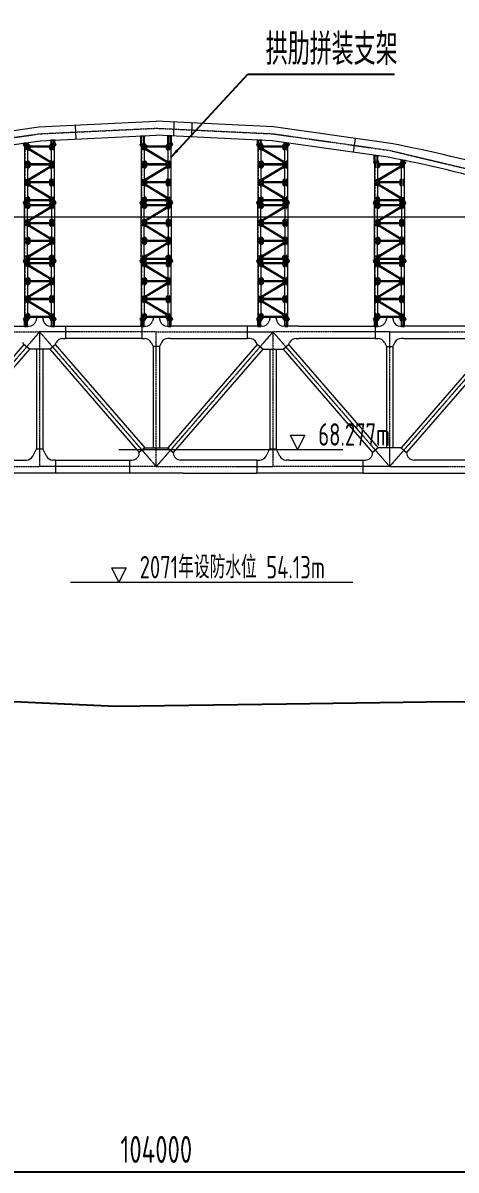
# Model space of a CAD drawing. Extents: x -2876908 to 633791, y -1383861 to 872234.
# Drawn here: x -508681 to -460414, y 671521 to 799314 of the extents above; entities that cross this region are included whole.
import ezdxf

# ---------------------------------------------------------------- set-up
doc = ezdxf.new("R2010")
doc.units = 0
doc.header["$LTSCALE"] = 5
doc.header["$MEASUREMENT"] = 0
for name, pattern in [('ACAD_ISO10W100', [18, 12, -3, 0, -3]), ('CENTER', [2, 1.25, -0.25, 0.25, -0.25]), ('DASHED', [0.75, 0.5, -0.25])]:
    doc.linetypes.add(name, pattern=pattern)
doc.layers.get('0').update_dxf_attribs({"linetype": 'CONTINUOUS', "lineweight": 25})
doc.layers.get('DEFPOINTS').update_dxf_attribs({"color": 35, "linetype": 'CONTINUOUS', "lineweight": 13})
for name, color, linetype, lineweight in [('2细实线', 5, 'CONTINUOUS', 18), ('3中心线', 6, 'CENTER', 18), ('5标注', 3, 'CONTINUOUS', 15), ('6文本', 7, 'CONTINUOUS', 15), ('7边界线', 8, 'CONTINUOUS', 15), ('8轮廓线', 4, 'CONTINUOUS', 15), ('DIM', 3, 'CONTINUOUS', 0), ('STGJ_BOLT_THIN', 9, 'CONTINUOUS', 0), ('STXT_XG_END_THIN', 2, 'CONTINUOUS', 0), ('STXT_XG_THIN', 2, 'CONTINUOUS', 0), ('STXT_XG_TNDSH', 6, 'DASHED', 0)]:
    doc.layers.add(name, color=color, linetype=linetype, lineweight=lineweight)
for name, color, linetype in [('M_Prof', 2, 'CONTINUOUS'), ('M_Profx', 2, 'CONTINUOUS'), ('细线', 3, 'CONTINUOUS')]:
    doc.layers.add(name, color=color, linetype=linetype)
doc.styles.add('TSSD_Dimension', font='tssdeng.shx', dxfattribs={"width": 0.7, "bigfont": 'hztxt.shx'})
doc.styles.add('TSSD_NORM', font='tssdeng.shx', dxfattribs={"width": 0.7, "bigfont": 'hztxt.shx'})
doc.dimstyles.new('TSSD_100_100', dxfattribs={"dimtxt": 300, "dimasz": 100, "dimexe": 100, "dimexo": 250, "dimgap": 100, "dimtad": 1, "dimdec": 0, "dimzin": 0, "dimdsep": 46, "dimtxsty": 'TSSD_Dimension', "dimblk": 'ARCHTICK', "dimblk1": 'ARCHTICK', "dimblk2": 'ARCHTICK', "dimcen": 0, "dimdle": 100, "dimclrt": 7, "dimadec": 0, "dimazin": 0, "dimtfac": 1, "dimtdec": 0, "dimtix": 1, "dimtmove": 2, "dimatfit": 3, "dimfxl": 1, "dimtolj": 1, "dimtzin": 0, "dimarcsym": 0})

# ---------------------------------------------------------------- blocks, each defined once
blk = doc.blocks.new('f234w2')
at = {"layer": '3中心线'}
for p, q in [((167704, 1526), (154704, -13474)), ((154704, 1526), (167704, 1526)), ((167704, 1526), (180704, -13474)), ((180704, 1526), (167704, 1526)), ((167704, 1526), (167704, -13474)), ((180704, -13474), (180704, 1526)), ((193704, 1526), (180704, -13474)), ((180704, 1526), (193704, 1526)), ((193704, 1526), (206704, -13474)), ((206704, 1526), (193704, 1526)), ((193704, 1526), (193704, -13474)), ((219704, 1526), (206704, -13474)), ((206704, 1526), (219704, 1526)), ((206704, 1526), (206704, -13474)), ((154704, -13474), (167704, -13474)), ((180704, -13474), (167704, -13474)), ((180704, -13474), (193704, -13474)), ((206704, -13474), (193704, -13474)), ((206704, -13474), (219704, -13474))]:
    blk.add_line(p, q, dxfattribs=at)
at = {"layer": '7边界线'}
for p, q in [((167419, 3265), (167277, 2741)), ((167419, 3265), (167988, 3265)), ((167988, 3265), (168130, 2741)), ((180419, 3265), (180277, 2741)), ((180419, 3265), (180988, 3265)), ((180988, 3265), (181130, 2741)), ((193419, 3265), (193277, 2741)), ((193419, 3265), (193988, 3265)), ((193988, 3265), (194130, 2741)), ((206419, 3265), (206277, 2741)), ((206419, 3265), (206988, 3265)), ((206988, 3265), (207130, 2741)), ((164828, 2150), (166505, 2150)), ((168902, 2150), (170579, 2150)), ((170579, 2150), (170579, 800)), ((170579, 2150), (179107, 2150)), ((179107, 2150), (179505, 2150)), ((179107, 2150), (179107, 800)), ((181902, 2150), (182300, 2150)), ((190828, 2150), (182300, 2150)), ((190828, 2150), (190828, 800)), ((192505, 2150), (190828, 2150)), ((196579, 2150), (194902, 2150)), ((196579, 2150), (205107, 2150)), ((196579, 2150), (205107, 2150)), ((205107, 2150), (205107, 800)), ((205107, 2150), (205505, 2150)), ((207902, 2150), (208300, 2150)), ((208300, 2150), (208085, 2150)), ((216989, 2150), (208300, 2150)), ((165960, 125), (155992, -11376)), ((165960, 125), (165844, 358)), ((166565, -399), (165960, 125)), ((168842, -399), (169447, 125)), ((169447, 125), (169563, 358)), ((169447, 125), (179415, -11376)), ((170279, 800), (170579, 800)), ((179107, 800), (170579, 800)), ((179107, 800), (179407, 800)), ((180123, 358), (180354, -104)), ((181284, 358), (181054, -104)), ((191960, 125), (181992, -11376)), ((182300, 800), (182000, 800)), ((182300, 800), (190828, 800)), ((191128, 800), (190828, 800)), ((191960, 125), (191844, 358)), ((192565, -399), (191960, 125)), ((194842, -399), (195447, 125)), ((195447, 125), (195563, 358)), ((195447, 125), (205415, -11376)), ((196279, 800), (196579, 800)), ((205107, 800), (196579, 800)), ((205107, 800), (205407, 800)), ((206123, 358), (206354, -104)), ((207284, 358), (207054, -104)), ((218062, 242), (207992, -11376)), ((208300, 800), (208000, 800)), ((208300, 800), (216989, 800)), ((166565, -399), (156597, -11900)), ((168842, -399), (166565, -399)), ((167354, -399), (167354, -11481)), ((168054, -399), (168054, -11481)), ((168842, -399), (178810, -11900)), ((180354, -100), (180354, -11376)), ((181054, -104), (180354, -104)), ((181054, -100), (181054, -11376)), ((192565, -399), (182597, -11900)), ((192565, -399), (194842, -399)), ((193354, -399), (193354, -11481)), ((194054, -399), (194054, -11481)), ((194842, -399), (204810, -11900)), ((206354, -104), (206354, -11376)), ((206354, -104), (207054, -104)), ((207054, -104), (207054, -11376)), ((218666, -282), (208597, -11900)), ((166940, -12308), (167354, -11481)), ((167354, -11481), (168054, -11481)), ((168467, -12308), (168054, -11481)), ((179415, -11376), (178810, -11900)), ((179415, -11376), (181992, -11376)), ((181992, -11376), (182597, -11900)), ((192940, -12308), (193354, -11481)), ((193354, -11481), (194054, -11481)), ((194467, -12308), (194054, -11481)), ((205415, -11376), (204810, -11900)), ((207992, -11376), (205415, -11376)), ((207992, -11376), (208597, -11900)), ((157697, -12750), (165925, -12750)), ((165925, -12750), (166225, -12750)), ((169482, -12750), (169182, -12750)), ((169482, -12750), (169482, -14198)), ((169482, -12750), (177710, -12750)), ((177710, -12750), (178010, -12750)), ((177710, -12750), (177710, -14198)), ((178810, -11900), (178810, -11950)), ((182597, -11900), (182597, -11950)), ((183697, -12750), (183397, -12750)), ((191925, -12750), (183697, -12750)), ((191925, -12750), (192225, -12750)), ((191925, -12750), (191925, -14198)), ((195482, -12750), (195182, -12750)), ((195482, -12750), (203710, -12750)), ((203710, -12750), (204010, -12750)), ((203710, -12750), (203710, -14198)), ((204810, -11900), (204810, -11950)), ((208597, -11900), (208597, -11950)), ((209697, -12750), (209397, -12750)), ((217925, -12750), (209697, -12750)), ((169482, -14198), (157697, -14198)), ((183697, -14198), (169482, -14198)), ((183697, -14198), (191925, -14198)), ((203710, -14198), (191925, -14198)), ((203710, -14198), (217925, -14198))]:
    blk.add_line(p, q, dxfattribs=at)
for centre, start, end in [((166505, 2950), 270, 344.82495), ((168902, 2950), 195.17505, 270), ((179505, 2950), 270, 344.82495), ((181902, 2950), 195.17505, 270), ((192505, 2950), 270, 344.82495), ((194902, 2950), 195.17505, 270), ((205505, 2950), 270, 344.82495), ((207902, 2950), 195.17505, 270), ((170279, 0), 90, 153.43495), ((179407, 0), 26.56505, 90), ((182000, 0), 90, 153.43495), ((191128, 0), 26.56505, 90), ((196279, 0), 90, 153.43495), ((205407, 0), 26.56505, 90), ((208000, 0), 90, 153.43495), ((166225, -11950), 270, 333.43495), ((169182, -11950), 206.56505, 270), ((178010, -11950), 269.99825, 0), ((183397, -11950), 180, 270.00175), ((192225, -11950), 270, 333.43495), ((195182, -11950), 206.56505, 270), ((204010, -11950), 269.99825, 0), ((209397, -11950), 180, 270.00175)]:
    blk.add_arc(centre, 800, start, end, dxfattribs=at)
blk = doc.blocks.new('立面图')
at = {"layer": '3中心线'}
blk.add_lwpolyline([(80421, 934), (89875, 5872), (102875, 11428), (115875, 15749), (128875, 18835), (141875, 20687), (154875, 21305), (167875, 20687), (180875, 18835), (193875, 15749), (206875, 11428), (219875, 5872), (229329, 934)], dxfattribs=at)
at = {"layer": '6文本'}
blk.add_line((145299, -29273), (176771, -29273), dxfattribs=at)
blk.add_lwpolyline([(150713, -29273), (149913, -27673), (151513, -27673), (150713, -29273)], dxfattribs=at)
at = {"layer": '7边界线', "ltscale": 0.1}
for p, q in [((141801, 21467), (154875, 22087)), ((167948, 21467), (154875, 22087)), ((156828, 20429), (156875, 21992)), ((158825, 20334), (158872, 21897)), ((128728, 19604), (141801, 21467)), ((141949, 19908), (154875, 20522)), ((145838, 21658), (145912, 20096)), ((167800, 19908), (154875, 20522)), ((181021, 19604), (167948, 21467)), ((129021, 18066), (141949, 19908)), ((180728, 18066), (167800, 19908)), ((177021, 20174), (176800, 18626))]:
    blk.add_line(p, q, dxfattribs=at)
at = {"layer": '7边界线'}
blk.add_line((150713, -14487), (175651, -14487), dxfattribs=at)
blk.add_lwpolyline([(170617, -14487), (169817, -12887), (171417, -12887), (170617, -14487)], dxfattribs=at)
at = {"layer": '7边界线', "ltscale": 0.1}
for centre, radius, start, end in [((151606, -133281), 155689, 69.08517, 79.10948), ((151984, -131849), 152646, 69.04906, 79.14596)]:
    blk.add_arc(centre, radius, start, end, dxfattribs=at)
at = {"layer": '细线', "color": 3}
blk.add_lwpolyline([(132373, -42264), (150373, -43064), (169373, -42834), (187573, -42564), (204373, -42704), (219373, -42964), (234373, -43094), (251773, -43064), (270073, -43004), (288273, -42914)], dxfattribs=at)
at = {"layer": '5标注'}
blk.add_blockref('f234w2', (-25830, -2913), dxfattribs=at)
at = {"layer": '6文本', "insert": (153025, -26348), "char_height": 2500, "attachment_point": 1, "style": 'TSSD_NORM'}
blk.add_mtext_dynamic_manual_height_columns('2071年设防水位 54.13m', width=112268.27, gutter_width=1000, heights=[0], dxfattribs=at)
at = {"layer": '7边界线', "insert": (172929, -11562), "char_height": 2500, "attachment_point": 1, "style": 'TSSD_NORM'}
blk.add_mtext_dynamic_manual_height_columns('68.277m', width=112268.27, gutter_width=1000, heights=[0], dxfattribs=at)
blk = doc.blocks.new('_ArchTick')
at = {"color": 0, "linetype": 'ByBlock', "const_width": 0.5}
blk.add_lwpolyline([(-0.71, -0.71), (0.71, 0.71)], dxfattribs=at)
blk = doc.blocks.new('*D38')
at = {"layer": 'DEFPOINTS', "color": 0, "transparency": 16777216}
for p in [(-545821, 691978), (-441821, 682131), (-441821, 671319)]:
    blk.add_point(p, dxfattribs=at)
at = {"layer": 'DIM', "color": 0, "linetype": 'ByBlock', "lineweight": -2, "transparency": 16777216}
blk.add_line((-545821, 689478), (-545821, 670319), dxfattribs=at)
at = {"layer": 'DIM', "color": 0, "lineweight": -2, "transparency": 16777216}
for p, q in [((-441821, 679631), (-441821, 670319)), ((-546821, 671319), (-440821, 671319))]:
    blk.add_line(p, q, dxfattribs=at)
at = {"layer": 'DIM', "color": 0, "lineweight": -2, "transparency": 16777216, "xscale": 1000, "yscale": 1000, "zscale": 1000, "rotation": 180}
blk.add_blockref('_ArchTick', (-545821, 671319), dxfattribs=at)
at = {"layer": 'DIM', "color": 0, "lineweight": -2, "transparency": 16777216, "xscale": 1000, "yscale": 1000, "zscale": 1000}
blk.add_blockref('_ArchTick', (-441821, 671319), dxfattribs=at)
at = {"layer": 'DIM', "color": 7, "transparency": 16777216, "insert": (-493821, 673819), "char_height": 3000, "attachment_point": 5, "style": 'TSSD_Dimension'}
blk.add_mtext('\\A1;104000', dxfattribs=at)
blk = doc.blocks.new('孔')
blk.add_circle((22022, 20887), 13.3)
at = {"layer": 'STGJ_BOLT_THIN'}
for p, q in [((21992, 20887), (22052, 20887)), ((22022, 20917), (22022, 20857))]:
    blk.add_line(p, q, dxfattribs=at)
blk = doc.blocks.new('6.5M11')
at = {"color": 5}
for p, q in [((128499, 27955), (128499, 28558)), ((128519, 27955), (128519, 28558)), ((128519, 27955), (128499, 27955)), ((128499, 24701), (128499, 23955)), ((128499, 24701), (128519, 24701)), ((128519, 24701), (128519, 23955)), ((128519, 23955), (128499, 23955))]:
    blk.add_line(p, q, dxfattribs=at)
for p, q in [((128499, 28377), (128519, 28377)), ((128499, 28350), (128519, 28350)), ((128499, 28307), (128519, 28307)), ((128499, 28280), (128519, 28280)), ((128499, 28114), (128519, 28114)), ((128499, 28088), (128519, 28088)), ((128499, 28078), (128519, 28078)), ((128499, 28051), (128519, 28051)), ((128499, 26605), (128519, 26605)), ((128499, 26579), (128519, 26579)), ((128499, 26569), (128519, 26569)), ((128499, 26543), (128519, 26543)), ((128499, 26377), (128519, 26377)), ((128499, 26350), (128519, 26350)), ((128499, 26307), (128519, 26307)), ((128499, 26280), (128519, 26280)), ((128499, 26101), (128519, 26101)), ((128499, 26065), (128519, 26065)), ((128519, 24605), (128499, 24605)), ((128519, 24579), (128499, 24579)), ((128519, 24569), (128499, 24569)), ((128519, 24543), (128499, 24543)), ((128519, 24377), (128499, 24377)), ((128519, 24350), (128499, 24350)), ((128519, 24307), (128499, 24307)), ((128519, 24280), (128499, 24280)), ((128519, 24101), (128499, 24101)), ((128519, 24065), (128499, 24065)), ((128519, 22605), (128499, 22605)), ((128519, 22579), (128499, 22579)), ((128519, 22569), (128499, 22569)), ((128519, 22543), (128499, 22543)), ((128519, 22377), (128499, 22377)), ((128519, 22350), (128499, 22350)), ((128519, 22307), (128499, 22307)), ((128519, 22280), (128499, 22280))]:
    blk.add_line(p, q)
at = {"color": 241}
for p, q in [((128499, 26701), (128499, 25955)), ((128519, 26701), (128499, 26701)), ((128499, 25955), (128519, 25955)), ((128519, 26701), (128519, 25955)), ((128499, 22701), (128499, 22093)), ((128499, 22701), (128519, 22701)), ((128519, 22701), (128519, 22093))]:
    blk.add_line(p, q, dxfattribs=at)
at = {"color": 6}
for points in [[(128247, 28578), (128772, 28578), (128772, 28558), (128247, 28558)], [(128247, 22078), (128772, 22078), (128772, 22098), (128247, 22098)]]:
    blk.add_lwpolyline(points, close=True, dxfattribs=at)
for points in [[(128247, 28558), (128247, 28528), (128317, 28408), (128347, 28408)], [(128247, 28558), (128247, 28528), (128317, 28408), (128347, 28408)], [(128247, 22098), (128247, 22128), (128317, 22248), (128347, 22248)], [(128247, 22098), (128247, 22128), (128317, 22248), (128347, 22248)]]:
    blk.add_lwpolyline(points, dxfattribs=at)
at = {"color": 241}
for points in [[(128672, 28558), (128772, 28558), (128882, 28438), (128882, 28109), (128789, 27955), (128672, 27955), (128672, 28558)], [(128672, 24701), (128789, 24701), (128882, 24548), (128882, 24109), (128789, 23955), (128672, 23955), (128672, 24701)]]:
    blk.add_lwpolyline(points, dxfattribs=at)
at = {"color": 5}
for points in [[(128672, 26701), (128761, 26701), (128882, 26580), (128882, 26077), (128761, 25955), (128672, 25955), (128672, 26701)], [(128672, 22701), (128672, 22098), (128772, 22098), (128882, 22218), (128882, 22580), (128761, 22701), (128672, 22701)]]:
    blk.add_lwpolyline(points, dxfattribs=at)
at = {"layer": 'STXT_XG_END_THIN'}
for p, q in [((128347, 28558), (128672, 28558)), ((128347, 22098), (128672, 22098))]:
    blk.add_line(p, q, dxfattribs=at)
at = {"layer": 'STXT_XG_THIN', "color": 2}
for p, q in [((128347, 28558), (128347, 22098)), ((128672, 28558), (128672, 22098))]:
    blk.add_line(p, q, dxfattribs=at)
at = {"layer": 'STXT_XG_TNDSH', "color": 2}
for p, q in [((128355, 28558), (128355, 22098)), ((128664, 28558), (128664, 22098))]:
    blk.add_line(p, q, dxfattribs=at)
for p in [(106715, 7476), (106715, 7406), (106715, 7213), (106785, 7476), (106785, 7406), (106775, 7177), (106715, 5476), (106715, 5406), (106715, 5213), (106765, 5164), (106785, 5476), (106785, 5406), (106715, 3476), (106715, 3406), (106785, 3476), (106785, 3406), (106715, 3213), (106775, 3177)]:
    blk.add_blockref('孔', p)
at = {"xscale": -1, "rotation": 180}
for p in [(106715, 47443), (106715, 47251), (106715, 47181), (106765, 47493), (106785, 47251), (106785, 47181), (106715, 45443), (106775, 45480), (106715, 43443), (106715, 43251), (106715, 43181), (106765, 43493), (106785, 43251), (106785, 43181)]:
    blk.add_blockref('孔', p, dxfattribs=at)
blk = doc.blocks.new('6.5M222')
at = {"color": 241}
for p, q in [((130499, 27955), (130499, 28558)), ((130519, 27955), (130519, 28558)), ((130519, 27955), (130499, 27955)), ((130499, 24701), (130499, 23955)), ((130499, 24701), (130519, 24701)), ((130519, 24701), (130519, 23955)), ((130519, 23955), (130499, 23955))]:
    blk.add_line(p, q, dxfattribs=at)
for p, q in [((130499, 28377), (130519, 28377)), ((130499, 28350), (130519, 28350)), ((130499, 28307), (130519, 28307)), ((130499, 28280), (130519, 28280)), ((130499, 28114), (130519, 28114)), ((130499, 28088), (130519, 28088)), ((130499, 28078), (130519, 28078)), ((130499, 28051), (130519, 28051)), ((130499, 26605), (130519, 26605)), ((130499, 26579), (130519, 26579)), ((130499, 26569), (130519, 26569)), ((130499, 26543), (130519, 26543)), ((130499, 26377), (130519, 26377)), ((130499, 26350), (130519, 26350)), ((130499, 26307), (130519, 26307)), ((130499, 26280), (130519, 26280)), ((130499, 26101), (130519, 26101)), ((130499, 26065), (130519, 26065)), ((130519, 24605), (130499, 24605)), ((130519, 24579), (130499, 24579)), ((130519, 24569), (130499, 24569)), ((130519, 24543), (130499, 24543)), ((130519, 24377), (130499, 24377)), ((130519, 24350), (130499, 24350)), ((130519, 24307), (130499, 24307)), ((130519, 24280), (130499, 24280)), ((130519, 24101), (130499, 24101)), ((130519, 24065), (130499, 24065)), ((130499, 22605), (130519, 22605)), ((130499, 22579), (130519, 22579)), ((130499, 22569), (130519, 22569)), ((130499, 22543), (130519, 22543)), ((130499, 22377), (130519, 22377)), ((130499, 22350), (130519, 22350)), ((130499, 22307), (130519, 22307)), ((130499, 22280), (130519, 22280))]:
    blk.add_line(p, q)
at = {"color": 5}
for p, q in [((130499, 26701), (130499, 25955)), ((130519, 26701), (130499, 26701)), ((130499, 25955), (130519, 25955)), ((130519, 26701), (130519, 25955)), ((130499, 22701), (130499, 22098)), ((130519, 22701), (130499, 22701)), ((130519, 22701), (130519, 22098))]:
    blk.add_line(p, q, dxfattribs=at)
for points in [[(130347, 28558), (130247, 28558), (130137, 28438), (130137, 28077), (130258, 27955), (130347, 27955)], [(130347, 24701), (130258, 24701), (130137, 24580), (130137, 24077), (130258, 23955), (130347, 23955)]]:
    blk.add_lwpolyline(points, dxfattribs=at)
at = {"color": 6}
for points in [[(130772, 28578), (130247, 28578), (130247, 28558), (130772, 28558)], [(130772, 22078), (130247, 22078), (130247, 22098), (130772, 22098)]]:
    blk.add_lwpolyline(points, close=True, dxfattribs=at)
for points in [[(130772, 28558), (130772, 28528), (130702, 28408), (130672, 28408)], [(130772, 28558), (130772, 28528), (130702, 28408), (130672, 28408)], [(130772, 22098), (130772, 22128), (130702, 22248), (130672, 22248)], [(130772, 22098), (130772, 22128), (130702, 22248), (130672, 22248)]]:
    blk.add_lwpolyline(points, dxfattribs=at)
at = {"color": 241}
for points in [[(130347, 26701), (130230, 26701), (130137, 26548), (130137, 26109), (130230, 25955), (130347, 25955), (130347, 26701)], [(130347, 22701), (130347, 22098), (130247, 22098), (130137, 22218), (130137, 22548), (130230, 22701), (130347, 22701)]]:
    blk.add_lwpolyline(points, dxfattribs=at)
at = {"layer": 'STXT_XG_END_THIN'}
for p, q in [((130672, 28558), (130347, 28558)), ((130672, 22098), (130347, 22098))]:
    blk.add_line(p, q, dxfattribs=at)
at = {"layer": 'STXT_XG_THIN', "color": 2}
for p, q in [((130347, 22098), (130347, 28558)), ((130672, 22098), (130672, 28558))]:
    blk.add_line(p, q, dxfattribs=at)
at = {"layer": 'STXT_XG_TNDSH', "color": 2}
for p, q in [((130355, 22098), (130355, 28558)), ((130664, 22098), (130664, 28558))]:
    blk.add_line(p, q, dxfattribs=at)
at = {"xscale": -1}
for p in [(152234, 7476), (152234, 7406), (152304, 7476), (152304, 7406), (152304, 7213), (152254, 7164), (152234, 5476), (152234, 5406), (152244, 5177), (152304, 5476), (152304, 5406), (152304, 5213), (152234, 3476), (152234, 3406), (152304, 3476), (152304, 3406), (152254, 3164), (152304, 3213)]:
    blk.add_blockref('孔', p, dxfattribs=at)
at = {"rotation": 180}
for p in [(152244, 47480), (152304, 47443), (152254, 45493), (152304, 45443), (152234, 43251), (152234, 43181), (152244, 43480), (152304, 43443), (152304, 43251), (152304, 43181)]:
    blk.add_blockref('孔', p, dxfattribs=at)
blk = doc.blocks.new('sahdlfhaskfhkjs')
at = {"layer": 'STXT_XG_END_THIN', "color": 3}
for p, q in [((11556664, 547825), (11556664, 547665)), ((11556664, 547665), (11556874, 547665)), ((11559299, 547665), (11559299, 547825)), ((11556664, 545825), (11556664, 545665)), ((11559299, 545665), (11559299, 545825)), ((11556664, 545665), (11556874, 545665)), ((11556664, 543825), (11556664, 543665)), ((11556664, 543665), (11556874, 543665)), ((11559299, 543665), (11559299, 543825)), ((11556664, 541825), (11556664, 541665)), ((11556664, 541665), (11556874, 541665)), ((11559299, 541665), (11559299, 541825))]:
    blk.add_line(p, q, dxfattribs=at)
at = {"layer": 'STXT_XG_THIN', "color": 3}
for p, q in [((11556874, 547825), (11556664, 547825)), ((11556864, 547825), (11556864, 547665)), ((11556874, 547825), (11556874, 547665)), ((11559089, 547802), (11556874, 547802)), ((11559089, 547688), (11556874, 547688)), ((11559089, 547825), (11559089, 547665)), ((11559299, 547825), (11559089, 547825)), ((11559299, 547665), (11559089, 547665)), ((11559099, 547825), (11559099, 547665)), ((11556874, 545825), (11556664, 545825)), ((11556864, 545825), (11556864, 545665)), ((11556874, 545825), (11556874, 545665)), ((11559089, 545802), (11556874, 545802)), ((11559089, 545688), (11556874, 545688)), ((11559089, 545825), (11559089, 545665)), ((11559299, 545825), (11559089, 545825)), ((11559099, 545825), (11559099, 545665)), ((11559299, 545665), (11559089, 545665)), ((11556874, 543825), (11556664, 543825)), ((11556864, 543825), (11556864, 543665)), ((11556874, 543825), (11556874, 543665)), ((11559089, 543802), (11556874, 543802)), ((11559089, 543688), (11556874, 543688)), ((11559089, 543825), (11559089, 543665)), ((11559299, 543825), (11559089, 543825)), ((11559299, 543665), (11559089, 543665)), ((11559099, 543825), (11559099, 543665)), ((11556874, 541825), (11556664, 541825)), ((11556864, 541825), (11556864, 541665)), ((11556874, 541825), (11556874, 541665)), ((11559089, 541802), (11556874, 541802)), ((11559089, 541688), (11556874, 541688)), ((11559089, 541825), (11559089, 541665)), ((11559299, 541825), (11559089, 541825)), ((11559299, 541665), (11559089, 541665)), ((11559099, 541825), (11559099, 541665))]:
    blk.add_line(p, q, dxfattribs=at)
at = {"layer": 'STXT_XG_THIN', "color": 241}
for p, q in [((11556664, 547530), (11556712, 547609)), ((11556664, 547530), (11556664, 547451)), ((11556664, 547451), (11556787, 547377)), ((11556870, 547513), (11556712, 547609)), ((11556862, 547519), (11556779, 547382)), ((11556870, 547513), (11556787, 547377)), ((11559105, 545997), (11556799, 547396)), ((11559164, 546094), (11556858, 547494)), ((11559176, 546114), (11559093, 545977)), ((11559093, 545977), (11559251, 545881)), ((11559184, 546108), (11559101, 545972)), ((11559299, 546039), (11559176, 546114)), ((11559299, 545960), (11559251, 545881)), ((11559299, 545960), (11559299, 546039)), ((11559105, 545494), (11556799, 544094)), ((11559164, 545396), (11556858, 543997)), ((11559093, 545513), (11559251, 545609)), ((11559176, 545377), (11559093, 545513)), ((11559184, 545382), (11559101, 545519)), ((11559299, 545451), (11559176, 545377)), ((11559299, 545530), (11559251, 545609)), ((11559299, 545530), (11559299, 545451)), ((11556664, 544039), (11556787, 544114)), ((11556664, 543960), (11556664, 544039)), ((11556664, 543960), (11556712, 543881)), ((11556664, 543530), (11556712, 543609)), ((11556664, 543530), (11556664, 543451)), ((11556664, 543451), (11556787, 543377)), ((11556870, 543977), (11556712, 543881)), ((11556870, 543513), (11556712, 543609)), ((11556862, 543972), (11556779, 544108)), ((11556862, 543519), (11556779, 543382)), ((11556870, 543977), (11556787, 544114)), ((11556870, 543513), (11556787, 543377)), ((11559105, 541997), (11556799, 543396)), ((11559164, 542094), (11556858, 543494)), ((11559176, 542114), (11559093, 541977)), ((11559093, 541977), (11559251, 541881)), ((11559184, 542108), (11559101, 541972)), ((11559299, 542039), (11559176, 542114)), ((11559299, 541960), (11559251, 541881)), ((11559299, 541960), (11559299, 542039))]:
    blk.add_line(p, q, dxfattribs=at)
at = {"layer": 'STXT_XG_TNDSH', "color": 241}
for p, q in [((11559107, 546000), (11556801, 547400)), ((11559162, 546091), (11556856, 547490)), ((11559107, 545490), (11556801, 544091)), ((11559162, 545400), (11556856, 544000)), ((11559107, 542000), (11556801, 543400)), ((11559162, 542091), (11556856, 543490))]:
    blk.add_line(p, q, dxfattribs=at)
at = {"layer": 'STXT_XG_TNDSH', "color": 3}
for p, q in [((11559089, 547798), (11556874, 547798)), ((11559089, 547692), (11556874, 547692)), ((11559089, 545798), (11556874, 545798)), ((11559089, 545692), (11556874, 545692)), ((11559089, 543798), (11556874, 543798)), ((11559089, 543692), (11556874, 543692)), ((11559089, 541798), (11556874, 541798)), ((11559089, 541692), (11556874, 541692))]:
    blk.add_line(p, q, dxfattribs=at)
for name, p in [('6.5M11', (11427972, 519417)), ('6.5M222', (11428972, 519417))]:
    blk.add_blockref(name, p)
blk = doc.blocks.new('hslhfkdjsdkjf')
at = {"color": 6}
for p, q in [((10440927, 1364081), (10440927, 1364061)), ((10441452, 1364081), (10441452, 1364061))]:
    blk.add_line(p, q, dxfattribs=at)
blk.add_line((10441026, 1363281), (10441352, 1363281))
at = {"layer": 'DIM', "color": 6}
for p, q in [((10440927, 1364081), (10441452, 1364081)), ((10440927, 1364061), (10441452, 1364061)), ((10440927, 1364061), (10440927, 1364030)), ((10440997, 1363910), (10440927, 1364030)), ((10440997, 1363910), (10441026, 1363910)), ((10441184, 1363910), (10441184, 1364061)), ((10441184, 1363910), (10441194, 1363910)), ((10441194, 1363910), (10441194, 1364061)), ((10441382, 1363910), (10441352, 1363910)), ((10441382, 1363910), (10441452, 1364030)), ((10441452, 1364061), (10441452, 1364030))]:
    blk.add_line(p, q, dxfattribs=at)
at = {"layer": 'DIM', "color": 2}
for p, q in [((10441026, 1363281), (10441026, 1364061)), ((10441034, 1363281), (10441034, 1364061)), ((10441344, 1363281), (10441344, 1364061)), ((10441352, 1363281), (10441352, 1364061))]:
    blk.add_line(p, q, dxfattribs=at)
at = {"layer": 'DIM', "color": 1, "linetype": 'ACAD_ISO10W100', "ltscale": 0.02}
blk.add_line((10441189, 1363281), (10441189, 1364081), dxfattribs=at)
blk = doc.blocks.new('flhdasdhfksfdjl')
at = {"color": 241}
for p, q in [((11534671, 549419), (11534671, 550022)), ((11534691, 549419), (11534691, 550022)), ((11534671, 549419), (11534691, 549419)), ((11537671, 548165), (11537671, 547419)), ((11537671, 548165), (11537691, 548165)), ((11537691, 547419), (11537671, 547419)), ((11537691, 548165), (11537691, 547419)), ((11534671, 546165), (11534671, 545562)), ((11534671, 546165), (11534691, 546165)), ((11534691, 546165), (11534691, 545562))]:
    blk.add_line(p, q, dxfattribs=at)
for p, q in [((11534691, 549840), (11534671, 549840)), ((11534691, 549813), (11534671, 549813)), ((11534691, 549770), (11534671, 549770)), ((11534691, 549743), (11534671, 549743)), ((11534691, 549578), (11534671, 549578)), ((11534691, 549551), (11534671, 549551)), ((11534691, 549541), (11534671, 549541)), ((11534691, 549515), (11534671, 549515)), ((11537691, 549840), (11537671, 549840)), ((11537691, 549813), (11537671, 549813)), ((11537691, 549770), (11537671, 549770)), ((11537691, 549743), (11537671, 549743)), ((11537691, 549578), (11537671, 549578)), ((11537691, 549551), (11537671, 549551)), ((11537691, 549541), (11537671, 549541)), ((11537691, 549515), (11537671, 549515)), ((11534691, 548069), (11534671, 548069)), ((11534691, 548042), (11534671, 548042)), ((11534691, 548033), (11534671, 548033)), ((11534691, 548006), (11534671, 548006)), ((11534691, 547840), (11534671, 547840)), ((11534691, 547813), (11534671, 547813)), ((11534691, 547770), (11534671, 547770)), ((11534691, 547743), (11534671, 547743)), ((11534691, 547564), (11534671, 547564)), ((11534691, 547528), (11534671, 547528)), ((11537691, 548069), (11537671, 548069)), ((11537691, 548042), (11537671, 548042)), ((11537691, 548033), (11537671, 548033)), ((11537691, 548006), (11537671, 548006)), ((11537691, 547840), (11537671, 547840)), ((11537691, 547813), (11537671, 547813)), ((11537691, 547770), (11537671, 547770)), ((11537691, 547743), (11537671, 547743)), ((11537691, 547564), (11537671, 547564)), ((11537691, 547528), (11537671, 547528)), ((11534691, 546069), (11534671, 546069)), ((11534691, 546042), (11534671, 546042)), ((11534691, 546033), (11534671, 546033)), ((11534691, 546006), (11534671, 546006)), ((11534691, 545840), (11534671, 545840)), ((11534691, 545813), (11534671, 545813)), ((11534691, 545770), (11534671, 545770)), ((11534691, 545743), (11534671, 545743)), ((11537691, 546069), (11537671, 546069)), ((11537691, 546042), (11537671, 546042)), ((11537691, 546033), (11537671, 546033)), ((11537691, 546006), (11537671, 546006)), ((11537691, 545840), (11537671, 545840)), ((11537691, 545813), (11537671, 545813)), ((11537691, 545770), (11537671, 545770)), ((11537691, 545743), (11537671, 545743))]:
    blk.add_line(p, q)
at = {"color": 5}
for p, q in [((11537671, 549419), (11537671, 550022)), ((11537691, 549419), (11537691, 550022)), ((11537671, 549419), (11537691, 549419)), ((11534671, 548165), (11534671, 547419)), ((11534671, 548165), (11534691, 548165)), ((11534691, 547419), (11534671, 547419)), ((11534691, 548165), (11534691, 547419)), ((11537671, 546165), (11537671, 545562)), ((11537671, 546165), (11537691, 546165)), ((11537691, 546165), (11537691, 545562))]:
    blk.add_line(p, q, dxfattribs=at)
at = {"color": 6}
for points in [[(11534418, 550042), (11534943, 550042), (11534943, 550022), (11534418, 550022)], [(11537943, 550042), (11537418, 550042), (11537418, 550022), (11537943, 550022)], [(11534418, 545542), (11534943, 545542), (11534943, 545562), (11534418, 545562)], [(11537943, 545542), (11537418, 545542), (11537418, 545562), (11537943, 545562)]]:
    blk.add_lwpolyline(points, close=True, dxfattribs=at)
for points in [[(11534418, 550022), (11534418, 549992), (11534488, 549872), (11534518, 549872)], [(11534418, 550022), (11534418, 549992), (11534488, 549872), (11534518, 549872)], [(11537943, 550022), (11537943, 549992), (11537873, 549872), (11537843, 549872)], [(11537943, 550022), (11537943, 549992), (11537873, 549872), (11537843, 549872)], [(11534418, 545562), (11534418, 545592), (11534488, 545712), (11534518, 545712)], [(11534418, 545562), (11534418, 545592), (11534488, 545712), (11534518, 545712)], [(11537943, 545562), (11537943, 545592), (11537873, 545712), (11537843, 545712)], [(11537943, 545562), (11537943, 545592), (11537873, 545712), (11537843, 545712)]]:
    blk.add_lwpolyline(points, dxfattribs=at)
at = {"color": 5}
for points in [[(11534843, 550022), (11534943, 550022), (11535054, 549902), (11535054, 549540), (11534932, 549419), (11534843, 549419)], [(11537518, 548165), (11537429, 548165), (11537308, 548043), (11537308, 547540), (11537429, 547419), (11537518, 547419)], [(11534843, 546165), (11534843, 545562), (11534943, 545562), (11535054, 545682), (11535054, 546043), (11534932, 546165), (11534843, 546165)]]:
    blk.add_lwpolyline(points, dxfattribs=at)
at = {"color": 241}
for points in [[(11537518, 550022), (11537418, 550022), (11537308, 549897), (11537308, 549572), (11537401, 549419), (11537518, 549419), (11537518, 550022)], [(11534843, 548165), (11534960, 548165), (11535054, 548011), (11535054, 547572), (11534960, 547419), (11534843, 547419), (11534843, 548165)], [(11537518, 546165), (11537518, 545562), (11537418, 545562), (11537308, 545687), (11537308, 546011), (11537401, 546165), (11537518, 546165)]]:
    blk.add_lwpolyline(points, dxfattribs=at)
at = {"layer": 'DIM'}
for p, q in [((11534843, 545997), (11534843, 546449)), ((11537518, 546210), (11537518, 546547))]:
    blk.add_line(p, q, dxfattribs=at)
at = {"layer": 'STXT_XG_END_THIN'}
for p, q in [((11534518, 550022), (11534843, 550022)), ((11537843, 550022), (11537518, 550022)), ((11534518, 545562), (11534843, 545562)), ((11537843, 545562), (11537518, 545562))]:
    blk.add_line(p, q, dxfattribs=at)
at = {"layer": 'STXT_XG_END_THIN', "color": 3}
for p, q in [((11534863, 549872), (11534863, 549712)), ((11534863, 549712), (11535074, 549712)), ((11537498, 549712), (11537498, 549872)), ((11534863, 547872), (11534863, 547712)), ((11534863, 547712), (11535074, 547712)), ((11537498, 547712), (11537498, 547872)), ((11534863, 545872), (11534863, 545712)), ((11534863, 545712), (11535074, 545712)), ((11537498, 545712), (11537498, 545872))]:
    blk.add_line(p, q, dxfattribs=at)
at = {"layer": 'STXT_XG_THIN', "color": 2}
for p, q in [((11534518, 550022), (11534518, 545562)), ((11534843, 550022), (11534843, 545562)), ((11537518, 545562), (11537518, 550022)), ((11537843, 545562), (11537843, 550022))]:
    blk.add_line(p, q, dxfattribs=at)
at = {"layer": 'STXT_XG_THIN', "color": 3}
for p, q in [((11535074, 549872), (11534863, 549872)), ((11535064, 549872), (11535064, 549712)), ((11535074, 549872), (11535074, 549712)), ((11537288, 549849), (11535074, 549849)), ((11537288, 549735), (11535074, 549735)), ((11537288, 549872), (11537288, 549712)), ((11537498, 549872), (11537288, 549872)), ((11537498, 549712), (11537288, 549712)), ((11537298, 549872), (11537298, 549712)), ((11535074, 547872), (11534863, 547872)), ((11535064, 547872), (11535064, 547712)), ((11535074, 547872), (11535074, 547712)), ((11537288, 547849), (11535074, 547849)), ((11537288, 547735), (11535074, 547735)), ((11537288, 547872), (11537288, 547712)), ((11537498, 547872), (11537288, 547872)), ((11537498, 547712), (11537288, 547712)), ((11537298, 547872), (11537298, 547712)), ((11535074, 545872), (11534863, 545872)), ((11535064, 545872), (11535064, 545712)), ((11535074, 545872), (11535074, 545712)), ((11537288, 545849), (11535074, 545849)), ((11537288, 545735), (11535074, 545735)), ((11537288, 545872), (11537288, 545712)), ((11537498, 545872), (11537288, 545872)), ((11537498, 545712), (11537288, 545712)), ((11537298, 545872), (11537298, 545712))]:
    blk.add_line(p, q, dxfattribs=at)
at = {"layer": 'STXT_XG_THIN', "color": 241}
for p, q in [((11537304, 549540), (11534998, 548141)), ((11537292, 549560), (11537450, 549656)), ((11537375, 549423), (11537292, 549560)), ((11537383, 549428), (11537300, 549565)), ((11537498, 549577), (11537450, 549656)), ((11537498, 549577), (11537498, 549498)), ((11537363, 549443), (11535057, 548043)), ((11537498, 549498), (11537375, 549423)), ((11534863, 548085), (11534986, 548160)), ((11534863, 548007), (11534863, 548085)), ((11534863, 548007), (11534911, 547927)), ((11534863, 547577), (11534911, 547656)), ((11534863, 547577), (11534863, 547498)), ((11534863, 547498), (11534986, 547423)), ((11535069, 548023), (11534911, 547927)), ((11535069, 547560), (11534911, 547656)), ((11535061, 548018), (11534978, 548155)), ((11535061, 547565), (11534978, 547428)), ((11535069, 548023), (11534986, 548160)), ((11535069, 547560), (11534986, 547423)), ((11537304, 546043), (11534998, 547443)), ((11537363, 546141), (11535057, 547540)), ((11537375, 546160), (11537292, 546023)), ((11537292, 546023), (11537450, 545927)), ((11537383, 546155), (11537300, 546018)), ((11537498, 546085), (11537375, 546160)), ((11537498, 546007), (11537450, 545927)), ((11537498, 546007), (11537498, 546085))]:
    blk.add_line(p, q, dxfattribs=at)
at = {"layer": 'STXT_XG_TNDSH', "color": 2}
for p, q in [((11534526, 550022), (11534526, 545562)), ((11534835, 550022), (11534835, 545562)), ((11537526, 545562), (11537526, 550022)), ((11537835, 545562), (11537835, 550022))]:
    blk.add_line(p, q, dxfattribs=at)
at = {"layer": 'STXT_XG_TNDSH', "color": 241}
for p, q in [((11537306, 549537), (11535000, 548137)), ((11537361, 549446), (11535055, 548047)), ((11537306, 546047), (11535000, 547446)), ((11537361, 546137), (11535055, 547537))]:
    blk.add_line(p, q, dxfattribs=at)
at = {"layer": 'STXT_XG_TNDSH', "color": 3}
for p, q in [((11537288, 549845), (11535074, 549845)), ((11537288, 549739), (11535074, 549739)), ((11537288, 547845), (11535074, 547845)), ((11537288, 547739), (11535074, 547739)), ((11537288, 545845), (11535074, 545845)), ((11537288, 545739), (11535074, 545739))]:
    blk.add_line(p, q, dxfattribs=at)
for p in [(11512886, 528939), (11512886, 528869), (11512886, 528677), (11512936, 528627), (11512956, 528939), (11512956, 528869), (11512886, 526939), (11512886, 526869), (11512886, 526677), (11512946, 526640), (11512956, 526939), (11512956, 526869)]:
    blk.add_blockref('孔', p)
at = {"xscale": -1}
for p in [(11559405, 528939), (11559405, 528869), (11559415, 528640), (11559475, 528939), (11559475, 528869), (11559475, 528677), (11559405, 526939), (11559405, 526869), (11559425, 526627), (11559475, 526939), (11559475, 526869), (11559475, 526677)]:
    blk.add_blockref('孔', p, dxfattribs=at)
at = {"xscale": -1, "rotation": 180}
for p in [(11512886, 568907), (11512946, 568943), (11512886, 566907), (11512886, 566714), (11512886, 566644), (11512936, 566956), (11512956, 566714), (11512956, 566644)]:
    blk.add_blockref('孔', p, dxfattribs=at)
at = {"rotation": 180}
for p in [(11559425, 568956), (11559475, 568907), (11559405, 566714), (11559405, 566644), (11559415, 566943), (11559475, 566907), (11559475, 566714), (11559475, 566644)]:
    blk.add_blockref('孔', p, dxfattribs=at)
blk = doc.blocks.new('tisheng')
at = {"layer": '2细实线', "ltscale": 60}
for p, q in [((-104785, -23540), (-104337, -22511)), ((-104016, -22781), (-104016, -22520)), ((-103165, -22905), (-103792, -22382)), ((-867, -22905), (-240, -22382)), ((-16, -22781), (-16, -22520)), ((753, -23540), (305, -22511))]:
    blk.add_line(p, q, dxfattribs=at)
at = {"layer": '2细实线'}
for p, q in [((-104446, -22100), (-104446, -22430)), ((-104446, -22430), (-104339, -22756)), ((-104032, -22156), (-104000, -22156)), ((-103586, -22430), (-103693, -22756)), ((-103586, -22100), (-103586, -22430)), ((-446, -22100), (-446, -22430)), ((-446, -22430), (-339, -22756)), ((0, -22156), (-32, -22156)), ((414, -22430), (307, -22756)), ((414, -22100), (414, -22430)), ((-104016, -24063), (-16, -24063))]:
    blk.add_line(p, q, dxfattribs=at)
for points in [[(-104000, -22156), (-104000, 13061), (-104032, 13061), (-104032, -22156)], [(-32, -22156), (-32, 13061), (0, 13061), (0, -22156)]]:
    blk.add_lwpolyline(points, dxfattribs=at)
for points in [[(-103991, 10445), (-104041, 10445), (-104041, 10391), (-103991, 10391)], [(-103991, 10391), (-104041, 10391), (-104041, 10337), (-103991, 10337)], [(-41, 10445), (9, 10445), (9, 10391), (-41, 10391)], [(-41, 10391), (9, 10391), (9, 10337), (-41, 10337)], [(-104446, -21916), (-103586, -21916), (-103586, -21886), (-104446, -21886)], [(-104446, -21886), (-103586, -21886), (-103586, -22130), (-104446, -22130)], [(-104446, -22130), (-103586, -22130), (-103586, -22100), (-104446, -22100)], [(414, -21916), (-446, -21916), (-446, -21886), (414, -21886)], [(414, -21886), (-446, -21886), (-446, -22130), (414, -22130)], [(414, -22130), (-446, -22130), (-446, -22100), (414, -22100)], [(-103966, -23413), (-104066, -23413), (-104066, -24713), (-103966, -24713)], [(-66, -23413), (34, -23413), (34, -24713), (-66, -24713)]]:
    blk.add_lwpolyline(points, close=True, dxfattribs=at)
at = {"layer": '2细实线', "ltscale": 60}
for centre, radius in [((-104016, -22650), 300), ((-104016, -22650), 100), ((-16, -22650), 300), ((-16, -22650), 100)]:
    blk.add_circle(centre, radius, dxfattribs=at)
at = {"layer": '2细实线'}
for centre, radius in [((-104016, -22650), 300), ((-104016, -22650), 100), ((-16, -22650), 300), ((-16, -22650), 100)]:
    blk.add_circle(centre, radius, dxfattribs=at)
for centre, start, end in [((-104016, -22650), 198.16235, 341.83764), ((-16, -22650), 198.16236, 341.83765)]:
    blk.add_arc(centre, 340, start, end, dxfattribs=at)
at = {"layer": '2细实线', "ltscale": 60}
for centre, start, end in [((-104016, -22650), 50.14549, 156.46545), ((-16, -22650), 23.53455, 129.85451)]:
    blk.add_arc(centre, 350, start, end, dxfattribs=at)
at = {"layer": '3中心线', "ltscale": 60}
for p, q in [((-104147, -22650), (-103885, -22650)), ((115, -22650), (-147, -22650))]:
    blk.add_line(p, q, dxfattribs=at)
at = {"layer": '8轮廓线'}
for points in [[(-106981, 9437), (-101051, 9437), (-101051, 10337), (-106981, 10337)], [(2949, 9437), (-2981, 9437), (-2981, 10337), (2949, 10337)]]:
    blk.add_lwpolyline(points, close=True, dxfattribs=at)

msp = doc.modelspace()

# ---------------------------------------------------------------- linework, layer by layer
for p, q in [((-505588.667, 785793.227), (-505588.667, 785813.227)), ((-505063.667, 785793.227), (-505063.667, 785813.227)), ((-492588.667, 785793.227), (-492588.667, 785813.227)), ((-492063.667, 785793.227), (-492063.667, 785813.227)), ((-482588.667, 785793.227), (-482588.667, 785813.227)), ((-482063.667, 785793.227), (-482063.667, 785813.227)), ((-479588.667, 785793.227), (-479588.667, 785813.227)), ((-479063.667, 785793.227), (-479063.667, 785813.227)), ((-469588.667, 783793.227), (-469588.667, 783813.227)), ((-469063.667, 783793.227), (-469063.667, 783813.227)), ((-466588.667, 783793.227), (-466588.667, 783813.227)), ((-466063.667, 783793.227), (-466063.667, 783813.227))]:
    msp.add_line(p, q)
at = {"layer": '7边界线'}
for p, q in [((-482518.167, 785963.227), (-482488.767, 785963.227)), ((-482163.567, 785963.227), (-482134.167, 785963.227)), ((-469518.167, 783963.227), (-469488.767, 783963.227)), ((-469163.567, 783963.227), (-469134.167, 783963.227))]:
    msp.add_line(p, q, dxfattribs=at)
for points in [[(-508570.728, 785882.955), (-508075.769, 785955.916), (-508078.688, 785975.715), (-508573.647, 785902.753)], [(-505575.167, 786220.616), (-505075.366, 786243.13), (-505076.267, 786263.122), (-505576.068, 786240.608)], [(-495574.936, 786695.667), (-495075.31, 786721.781), (-495076.354, 786741.766), (-495575.98, 786715.652)], [(-492577.001, 786725.822), (-492077.294, 786701.317), (-492076.313, 786721.306), (-492576.021, 786745.811)], [(-482574.682, 786253.846), (-482075.564, 786219.359), (-482074.184, 786239.324), (-482573.302, 786273.811)], [(-479576.562, 785990.077), (-479081.616, 785917.026), (-479078.694, 785936.824), (-479573.64, 786009.875)], [(-469574.213, 784563.433), (-469078.932, 784492.691), (-469076.102, 784512.502), (-469571.383, 784583.244)], [(-466576.562, 784036.942), (-466081.616, 783963.891), (-466078.694, 783983.689), (-466573.64, 784056.74)]]:
    msp.add_lwpolyline(points, close=True, dxfattribs=at)
at = {"layer": 'DIM'}
for p, q in [((-505518.167, 785963.227), (-505588.667, 785843.227)), ((-505518.167, 785963.227), (-505488.667, 785963.227)), ((-505331.167, 785963.227), (-505321.167, 785963.227)), ((-505331.167, 785963.227), (-505331.167, 785813.227)), ((-505326.167, 786251.865), (-505326.167, 785813.227)), ((-505321.167, 785963.227), (-505321.167, 785813.227)), ((-505134.167, 785963.227), (-505163.667, 785963.227)), ((-505134.167, 785963.227), (-505063.667, 785843.227)), ((-492518.167, 785963.227), (-492588.667, 785843.227)), ((-492518.167, 785963.227), (-492488.667, 785963.227)), ((-492331.167, 785963.227), (-492321.167, 785963.227)), ((-492331.167, 785963.227), (-492331.167, 785813.227)), ((-492326.167, 786733.558), (-492326.167, 785813.227)), ((-492321.167, 785963.227), (-492321.167, 785813.227)), ((-492134.167, 785963.227), (-492163.667, 785963.227)), ((-492134.167, 785963.227), (-492063.667, 785843.227)), ((-482518.167, 785963.227), (-482588.667, 785843.227)), ((-482331.167, 785963.227), (-482331.167, 785813.227)), ((-482321.167, 785963.227), (-482321.167, 785813.227)), ((-482134.167, 785963.227), (-482063.667, 785843.227)), ((-479326.167, 785973.35), (-479326.167, 785813.227)), ((-505588.667, 785813.227), (-505588.667, 785843.227)), ((-505588.667, 785813.227), (-505063.667, 785813.227)), ((-505588.667, 785793.227), (-505063.667, 785793.227)), ((-505063.667, 785813.227), (-505063.667, 785843.227)), ((-492588.667, 785813.227), (-492588.667, 785843.227)), ((-492588.667, 785813.227), (-492063.667, 785813.227)), ((-492588.667, 785793.227), (-492063.667, 785793.227)), ((-492063.667, 785813.227), (-492063.667, 785843.227)), ((-482588.667, 785813.227), (-482588.667, 785843.227)), ((-482588.667, 785813.227), (-482063.667, 785813.227)), ((-482588.667, 785793.227), (-482063.667, 785793.227)), ((-482063.667, 785813.227), (-482063.667, 785843.227)), ((-479588.667, 785813.227), (-479063.667, 785813.227)), ((-479588.667, 785793.227), (-479063.667, 785793.227)), ((-469518.167, 783963.227), (-469588.667, 783843.227)), ((-469588.667, 783813.227), (-469588.667, 783843.227)), ((-469588.667, 783813.227), (-469063.667, 783813.227)), ((-469588.667, 783793.227), (-469063.667, 783793.227)), ((-469331.167, 783963.227), (-469331.167, 783813.227)), ((-469321.167, 783963.227), (-469321.167, 783813.227)), ((-469134.167, 783963.227), (-469063.667, 783843.227)), ((-469063.667, 783813.227), (-469063.667, 783843.227)), ((-466588.667, 783813.227), (-466063.667, 783813.227)), ((-466588.667, 783793.227), (-466063.667, 783793.227)), ((-466326.167, 784020.215), (-466326.167, 783813.227))]:
    msp.add_line(p, q, dxfattribs=at)
at = {"layer": 'M_Prof'}
for p, q in [((-508163.567, 785793.227), (-508163.567, 785942.974)), ((-505488.767, 785813.227), (-505488.767, 786224.508)), ((-505163.567, 785813.227), (-505163.567, 786239.157)), ((-495488.767, 785793.227), (-495488.767, 786700.171)), ((-495163.567, 785793.227), (-495163.567, 786717.168)), ((-492488.767, 785813.227), (-492488.767, 786721.495)), ((-492163.567, 785813.227), (-492163.567, 786705.548)), ((-482488.767, 785793.227), (-482488.767, 786247.91)), ((-482163.567, 785793.227), (-482163.567, 786225.44)), ((-479488.767, 785813.227), (-479488.767, 785977.119)), ((-508488.767, 785793.227), (-508488.767, 785895.037)), ((-479163.567, 785813.227), (-479163.567, 785929.122)), ((-469488.767, 783793.227), (-469488.767, 784551.228)), ((-469163.567, 783793.227), (-469163.567, 784504.779)), ((-466488.767, 783813.227), (-466488.767, 784023.984)), ((-466163.567, 783813.227), (-466163.567, 783975.987))]:
    msp.add_line(p, q, dxfattribs=at)
at = {"layer": 'M_Profx'}
for p, q in [((-508171.572, 785793.227), (-508171.572, 785941.794)), ((-505480.762, 785813.227), (-505480.762, 786224.869)), ((-505171.572, 785813.227), (-505171.572, 786238.796)), ((-495480.762, 785793.227), (-495480.762, 786700.589)), ((-495171.572, 785793.227), (-495171.572, 786716.749)), ((-492480.762, 785813.227), (-492480.762, 786721.103)), ((-492171.572, 785813.227), (-492171.572, 786705.941)), ((-482480.762, 785793.227), (-482480.762, 786247.357)), ((-482171.572, 785793.227), (-482171.572, 786225.993)), ((-479480.762, 785813.227), (-479480.762, 785975.938)), ((-508480.762, 785793.227), (-508480.762, 785896.217)), ((-479171.572, 785813.227), (-479171.572, 785930.303)), ((-469480.762, 783793.227), (-469480.762, 784550.085)), ((-469171.572, 783793.227), (-469171.572, 784505.923)), ((-466480.762, 783813.227), (-466480.762, 784022.803)), ((-466171.572, 783813.227), (-466171.572, 783977.168))]:
    msp.add_line(p, q, dxfattribs=at)

# ---------------------------------------------------------------- block references
for p in [(-12064807.663, 237798.09), (-12051807.663, 237798.09), (-12038807.663, 237798.09), (-12064807.663, 224798.09), (-12051807.663, 224798.09), (-12038807.663, 224798.09), (-12025807.663, 224798.09)]:
    msp.add_blockref('sahdlfhaskfhkjs', p)
at = {"xscale": -1}
for p in [(11051155.329, 231298.09), (11064155.329, 231298.09), (11077155.329, 231298.09), (11090155.329, 231298.09)]:
    msp.add_blockref('sahdlfhaskfhkjs', p, dxfattribs=at)
at = {"layer": '2细实线'}
msp.add_blockref('tisheng', (-441805.052, 801770.728), dxfattribs=at)
at = {"layer": '5标注'}
msp.add_blockref('立面图', (-648694.383, 766279.851), dxfattribs=at)
at = {"layer": 'DIM'}
for name, p in [('flhdasdhfksfdjl', (-12004006.765, 233751.533)), ('hslhfkdjsdkjf', (-10949515.487, -597787.395)), ('hslhfkdjsdkjf', (-10946515.487, -597787.395)), ('hslhfkdjsdkjf', (-10936515.487, -597787.395)), ('hslhfkdjsdkjf', (-10933515.487, -597787.395)), ('hslhfkdjsdkjf', (-10923515.487, -597787.395)), ('hslhfkdjsdkjf', (-10920515.487, -597787.395)), ('hslhfkdjsdkjf', (-10910515.487, -597787.395)), ('hslhfkdjsdkjf', (-10907515.487, -597787.395))]:
    msp.add_blockref(name, p, dxfattribs=at)

# ---------------------------------------------------------------- texts
at = {"layer": '6文本', "insert": (-481626.088, 794623.176), "char_height": 3500, "attachment_point": 7, "style": 'TSSD_NORM'}
msp.add_mtext('拱肋拼装支架', dxfattribs=at)

# ---------------------------------------------------------------- dimensions: what is measured, and where the dimension line sits
at = {"layer": 'DIM'}
dim = msp.add_linear_dim(base=(-441821.088, 671319.493), p1=(-545821.088, 691977.538), p2=(-441821.088, 682131.131), dimstyle='TSSD_100_100', override={"dimtxt": 3000, "dimasz": 1000, "dimexe": 1000, "dimexo": 2500, "dimgap": 1000, "dimdle": 1000}, dxfattribs=at)
dim.commit()
dim.dimension.update_dxf_attribs({"geometry": '*D38', "text_midpoint": (-493821.088, 673819.493)})

# ---------------------------------------------------------------- leaders
at = {"layer": 'DIM', "annotation_type": 0, "has_hookline": 1, "hookline_direction": 0, "text_width": 14333.465}
msp.add_leader([(-492163.667, 784372.998), (-483626.088, 793623.176), (-482626.088, 793623.176)], dimstyle='TSSD_100_100', override={"dimtxt": 3000, "dimasz": 1000, "dimexe": 1000, "dimexo": 2500, "dimgap": 1000, "dimdle": 1000}, dxfattribs=at)

doc.saveas('drawing.dxf')
